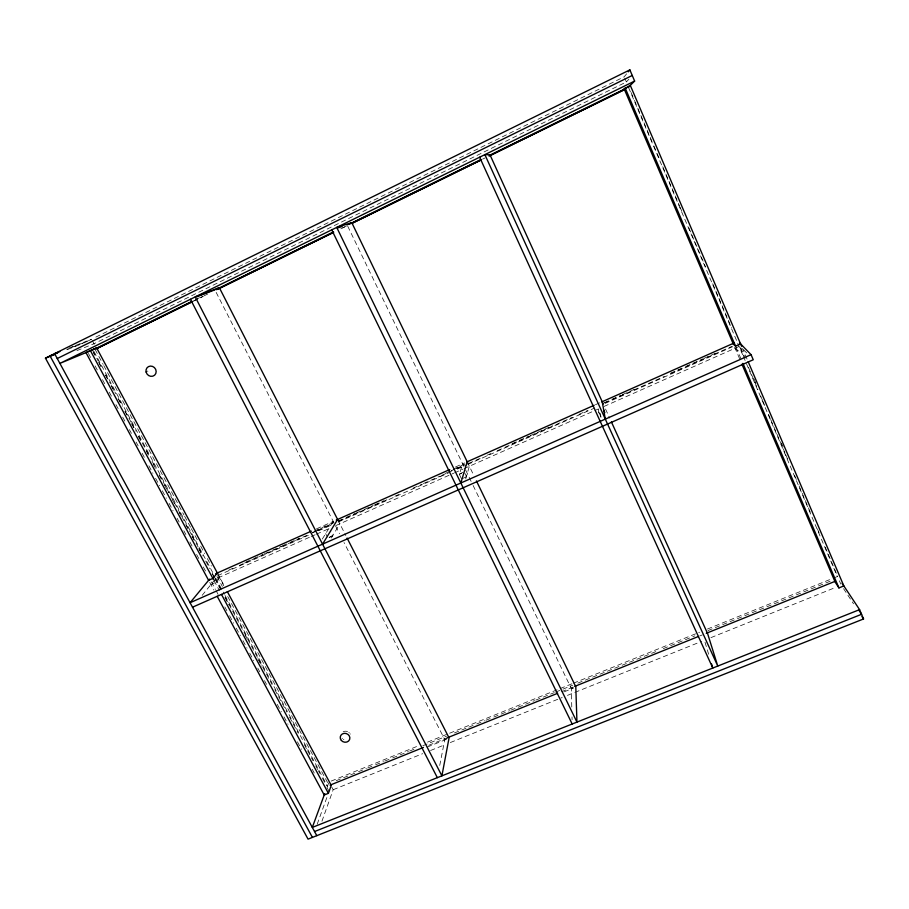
<?xml version="1.0" encoding="UTF-8"?>
<svg xmlns="http://www.w3.org/2000/svg" width="909" height="909" viewBox="0 0 909 909"><rect width="100%" height="100%" fill="white"/><g stroke="black" fill="none" stroke-linecap="round" stroke-linejoin="round"><path stroke-width="0.68" stroke-dasharray="4.54 3.41" d="M439.729 765.435L444.774 739.608L344.022 542.525M465.703 478.952L469.362 466.26M461.579 478.963L459.34 474.35L462.636 463.806M321.945 821.225L333.171 789.716L331.83 787.205M317.184 824.247L327.785 794.977M327.104 787.149L329.013 781.956L418.367 745.846M331.353 538.003L339.83 523.8M322.297 539.082L333.228 521.402M219.603 577.204L215.172 582.692L210.899 584.589M202.15 595.361L215.388 579.067L309.958 537.06M626.619 73.834L624.188 76.81L92.809 338.603M76.913 350.624L93.968 343.761L626.381 81.969L628.903 79.185M84.082 342.898L87.275 341.329L66.721 349.374M88.343 340.807L91.536 339.227L74.379 345.92M195.708 299.561L199.525 297.686M193.799 300.856L202.707 296.493M203.98 295.868L207.797 293.993M342.648 227.818L346.465 225.943M482.588 159.143L485.133 157.893M193.151 301.322L203.332 296.323M340.841 228.841L344.659 226.966M316.491 528.845L333.66 521.209M455.477 466.999L464.556 462.954M595.452 404.698L600.633 402.392M314.639 530.901L334.092 522.243M453.443 469.146L465.113 463.954M246.134 561.967L252.622 559.08M253.918 558.501L263.008 554.467M264.303 553.888L270.78 551.002M272.086 550.422L281.165 546.389M282.46 545.809L288.948 542.923M290.244 542.355L299.322 538.31M312.298 532.538L316.184 530.811M317.48 530.231L333.046 523.311M338.239 521.005L344.727 518.119M346.022 517.539L355.101 513.505M356.396 512.926L362.884 510.04M364.179 509.472L373.258 505.427M374.565 504.847L383.643 500.814M445.91 473.123L449.796 471.396M451.091 470.817L454.989 469.078M456.284 468.51L464.067 465.044M512.062 443.694L528.924 436.195M530.22 435.627L552.274 425.81M604.167 402.744L610.643 399.858M611.939 399.278L621.029 395.245M622.324 394.665L628.812 391.779M630.107 391.2L636.595 388.313M670.319 373.315L684.591 366.975M685.886 366.395L702.748 358.896M704.043 358.316L718.315 351.976M229.011 569.988L232.897 568.261M239.374 565.375L243.26 563.648M244.555 563.069L306.765 535.412M311.946 533.106L315.832 531.379M317.127 530.811L331.376 524.47M339.159 521.005L389.688 498.541M394.881 496.234L398.767 494.507M413.016 488.167L422.083 484.133M423.389 483.554L440.229 476.066M441.524 475.487L451.898 470.873M457.079 468.578L463.556 465.692M468.737 463.385L481.702 457.625M486.883 455.318L490.769 453.591M497.246 450.705L503.722 447.83M505.018 447.251L572.409 417.288M578.885 414.413L587.953 410.379M604.803 402.88L664.411 376.383M670.887 373.497L731.79 346.42M217.603 575.658L308.31 535.333M318.673 530.72L331.637 524.959M338.114 522.084L448.251 473.112M457.318 469.089L466.397 465.056M467.692 464.476L594.668 408.016M605.042 403.414L733.324 346.386M311.253 536.492L315.139 534.765M316.434 534.185L330.683 527.856M335.864 525.561L453.75 473.191M454.489 472.862L462.829 469.169M464.124 468.589L598.27 409.005M604.03 406.448L738.756 346.602M463.011 472.339L459.477 473.907L461.158 477.361M459.34 474.35L461.704 473.294M329.399 537.117L332.785 535.617L330.49 531.14M329.081 537.628L332.478 536.128L330.751 532.765M462.761 478.441L466.294 476.873L465.181 474.566M427.56 742.13L558.967 689.033M560.274 688.499L572.102 683.727M573.42 683.193L699.555 632.221M707.441 629.039L832.269 578.59M833.587 578.067L837.53 576.465M336.182 780.717L349.317 775.411M350.635 774.877L357.203 772.23M358.51 771.696L366.395 768.514M367.713 767.98L374.281 765.333M375.587 764.799L383.473 761.617M384.791 761.083L391.359 758.436M392.665 757.901L408.436 751.538M409.743 751.004L416.311 748.357M422.878 745.698L446.535 736.154M454.409 732.972L467.544 727.666M468.862 727.132L475.43 724.484M476.748 723.95L484.622 720.769M485.94 720.235L492.508 717.587M493.826 717.053L509.585 710.69M510.903 710.156L534.549 700.612M535.867 700.078L554.251 692.647M555.569 692.124L572.647 685.227M577.897 683.102L658.036 650.742M663.286 648.617L694.817 635.891M707.952 630.585L830.133 581.249M428.741 745.3L447.148 737.869M561.58 691.704L573.42 686.92M699.691 635.97L702.316 634.914M444.774 739.608L446.921 738.744M571.772 706.986L571.329 688.556L573.568 687.659M427.219 747.062L446.978 739.097M564.171 691.829L573.386 688.113M333.171 789.716L422.674 753.675M430.571 750.493L445.058 744.664M450.319 742.551L562.205 697.51M567.466 695.385L701.725 641.334M710.94 637.629L835.973 587.282M67.471 349.522L83.026 343.42M69.107 347.988L73.061 346.443M743.596 349.715L746.653 352.897M735.097 348.227L737.608 350.931L742.63 348.704L747.63 360.43M843.552 588.657L853.551 603.815M88.4 353.419L91.764 359.657M95.115 365.907L98.479 372.145M102.512 379.644L105.205 384.632M109.239 392.131L111.921 397.119M115.954 404.619L118.647 409.618M122.681 417.106L125.362 422.106M129.396 429.593L131.419 433.343M136.123 442.081L138.134 445.83M142.168 453.318L144.861 458.318M148.894 465.806L152.928 473.305M155.609 478.304L159.643 485.792M162.336 490.792L166.37 498.28M169.063 503.279L173.085 510.767M177.119 518.266L179.141 522.005M183.845 530.754L185.856 534.492M189.89 541.991L192.583 546.979M196.617 554.479L199.31 559.478M203.332 566.966L206.025 571.966M211.399 581.953L215.433 589.441M216.103 590.691L218.126 594.441M224.841 606.928L226.864 610.678M229.557 615.666L233.579 623.165M236.272 628.153L240.306 635.652M242.998 640.652L247.032 648.14M249.714 653.139L253.747 660.627M257.781 668.126L259.792 671.865M264.508 680.614L266.519 684.352M277.279 704.339L281.301 711.827M283.994 716.826L288.028 724.314M297.436 741.801L301.47 749.3M312.23 769.275L314.241 773.025M209.752 582.453L213.842 590.055M217.342 572.977L224 585.396M92.207 340.477L94.218 344.238M218.399 575.738L223.762 585.748M95.104 349.431L103.126 364.373M103.796 365.611L183.97 514.994M184.641 516.244L190.651 527.447M191.322 528.697L198.003 541.139M200.673 546.116L204.684 553.592M207.354 558.569L211.365 566.034M216.978 576.488L222.341 586.475M227.704 596.474L328.297 783.899M93.968 351.431L213.41 573.829M215.683 578.056L224.387 594.259M225.057 595.497L327.467 786.171M92.991 351.238L98.354 361.225M99.024 362.475L101.706 367.475M105.739 374.962L110.432 383.7M111.103 384.95L115.795 393.699M118.477 398.687L122.51 406.187M125.192 411.175L131.226 422.424M131.896 423.662L135.93 431.161M138.611 436.15L149.349 456.136M152.03 461.136L156.053 468.624M159.405 474.873L191.606 534.81M192.276 536.06L198.321 547.298M198.991 548.547L203.014 556.035M205.695 561.035L209.729 568.534M212.411 573.522L214.422 577.272M215.092 578.522L221.126 589.759M225.159 597.247L272.121 684.67M274.802 689.658L286.88 712.145M289.562 717.133L298.288 733.37M304.322 744.607L307.003 749.607M307.674 750.857L313.048 760.844M315.73 765.844L317.741 769.582M318.411 770.832L319.752 773.332M322.434 778.331L326.467 785.819M93.32 352.578L94.661 355.078M98.695 362.577L100.706 366.327M105.41 375.076L107.432 378.826M111.455 386.336L114.148 391.336M118.17 398.835L120.863 403.835M124.897 411.334L126.908 415.083M131.612 423.833L133.623 427.582M138.327 436.331L141.679 442.581M146.383 451.341L148.406 455.091M153.098 463.84L155.121 467.59M159.143 475.089L161.836 480.088M164.518 485.088L168.551 492.587M172.585 500.086L174.596 503.836M179.3 512.585L181.311 516.346M186.015 525.095L188.027 528.845M192.06 536.344L194.742 541.344M198.776 548.843L201.468 553.842M212.206 573.84L214.229 577.59M214.899 578.84L220.944 590.1M224.977 597.599L229 605.099M245.123 635.096L247.134 638.845M257.883 658.855L261.917 666.354M327.07 787.614L329.081 791.364M214.024 580.556L219.455 590.657M325.649 533.651L327.376 537.014M216.149 292.368L334.989 524.834M335.626 526.095L339.5 533.674M337.614 519.448L345.818 535.526M347.727 226.205L465.09 468.874M465.703 470.158L472.498 484.202M473.112 485.486L571.329 688.556M464.749 472.964L466.431 476.43M467.203 461.783L473.964 475.793M598.758 412.107L600.929 416.879M605.542 409.039L609.644 418.072M624.733 78.094L626.381 81.969M839.393 580.817L840.78 584.078M628.596 87.639L737.54 342.773M737.767 343.318L742.778 355.055M743.335 356.362L837.45 576.76M736.063 347.318L741.255 359.464M734.699 347.272L740.278 360.316M740.755 347.681L745.221 358.123M754.14 379.03L756.924 385.552M781.456 443.024L783.126 446.944M631.119 92.548L633.891 99.058M634.448 100.354L637.22 106.853M637.777 108.16L653.321 144.565M653.878 145.872L656.65 152.371M657.207 153.666L659.979 160.177M662.763 166.677L679.421 205.684M679.977 206.991L682.75 213.49M688.852 227.795L705.509 266.803M712.736 283.71L731.609 327.933M740.165 347.988L743.505 355.794M748.505 367.509L757.958 389.643M760.731 396.154L762.401 400.062M762.958 401.358L765.742 407.868M768.514 414.379L770.184 418.288M770.741 419.583L785.194 453.432M785.751 454.739L788.523 461.249M794.636 475.566L796.307 479.475M799.091 485.974L811.317 514.619M817.43 528.936L819.1 532.844M825.213 547.161L837.439 575.806M705.02 642.243L709.52 657.184M600.372 413.47L600.985 417.242L598.815 412.47L598.224 408.766M572.011 716.917L572.079 719.746M147.837 371.622A5.295 4.909 48.6 0 1 147.678 370.986M343.897 739.631A4.863 4.409 19.2 0 1 343.363 739.347M342.42 738.608A4.863 4.409 19.2 0 1 342.023 738.165M343.147 731.825A4.863 4.409 19.2 0 1 347.772 731.7M348.806 732.324A4.863 4.409 19.2 0 1 349.261 732.722M349.988 733.654A4.863 4.409 19.2 0 1 350.26 734.165"/><path stroke-width="1.36" d="M460.84 482.997L467.203 461.783L594.156 405.278M217.206 596.304L324.218 795L328.399 793.318L331.262 785.399L227.352 591.645M324.718 793.648L312.31 827.417L859.584 609.632L863.55 618.961L308.049 839.132L45.45 358.157L629.869 69.868L634.63 81.071L628.585 87.105M322.559 544.15L337.614 519.448M628.244 71.845L629.869 69.868M217.342 572.977L212.865 578.419L208.604 580.317M209.581 579.135L190.083 602.724L751.073 354.669L753.243 359.759L192.515 607.201M733.574 344.659L624.176 88.934L630.301 85.389L741.596 346.295M57.244 358.532L632.255 75.47M634.63 81.071L59.892 363.407L96.399 348.295L191.89 301.436M217.967 574.136L96.615 347.874L85.969 352.612L208.456 580.056M92.32 349.988L96.615 347.874M215.978 289.289L219.33 287.642L337.421 519.084M347.102 224.932L351.772 222.637L467.794 463.011M624.176 88.934L629.255 86.435M216.081 289.562L333.205 232.079M349.76 223.955L480.895 159.586M489.803 155.223L624.767 88.98M97.115 348.306L192.526 301.481M216.694 289.619L333.739 232.193M351.556 223.444L481.316 159.768M488.951 156.018L625.074 89.218M96.388 348.806L191.879 301.947M218.614 288.823L333.205 232.59M352.306 223.228L480.895 160.12M489.815 155.746L624.778 89.514M215.717 573.693L311.344 531.14M336.25 520.062L449.75 469.544M601.94 401.823L734.131 342.988M740.562 343.875L735.54 346.113L733.063 343.466M330.092 785.115L423.48 747.425M447.148 737.869L557.637 693.294M574.738 686.386L698.373 636.505M706.259 633.312L835.155 581.306M741.949 364.236L835.178 582.124L838.939 587.918L843.836 585.941L748.187 361.737M314.559 831.542L861.562 614.302L859.278 610.837M57.721 352.885L50.018 355.908L312.423 837.405M45.45 358.157L54.517 354.601M59.858 351.59L54.585 353.646L316.798 835.666M196.867 296.788L214.865 289.835M219.33 287.642L195.219 296.936L441.899 775.843L449.069 737.881L347.102 538.06M338.137 227.807L341.977 226.568M351.772 222.637L336.728 227.409L576.942 722.11L575.795 686.761L476.43 480.906M739.881 343.17L751.073 354.669M842.098 583.328L859.584 609.632M862.016 616.632L863.55 618.961M90.321 350.476L213.399 579.408M221.466 594.418L328.399 793.318M190.447 299.277L437.343 777.661M331.74 229.863L572.181 724.007M603.667 409.925L604.826 412.675M479.645 157.212L712.804 668.047L711.577 663.968M603.258 404.005L489.974 154.803L484.872 154.632L717.769 666.07L707.611 633.584L611.405 421.935M625.142 87.923L735.665 346.409M742.926 363.373L838.939 587.918M602.201 401.698L605.314 419.117M146.11 372.031A5.318 4.931 48.6 0 0 154.587 375.212A5.318 4.931 48.6 0 0 152.53 366.407A5.318 4.931 48.6 0 0 146.11 372.031M341.352 740.449A4.875 4.42 19.2 0 0 349.59 739.574A4.875 4.42 19.2 0 0 344.216 733.347A4.875 4.42 19.2 0 0 341.352 740.449"/></g></svg>
